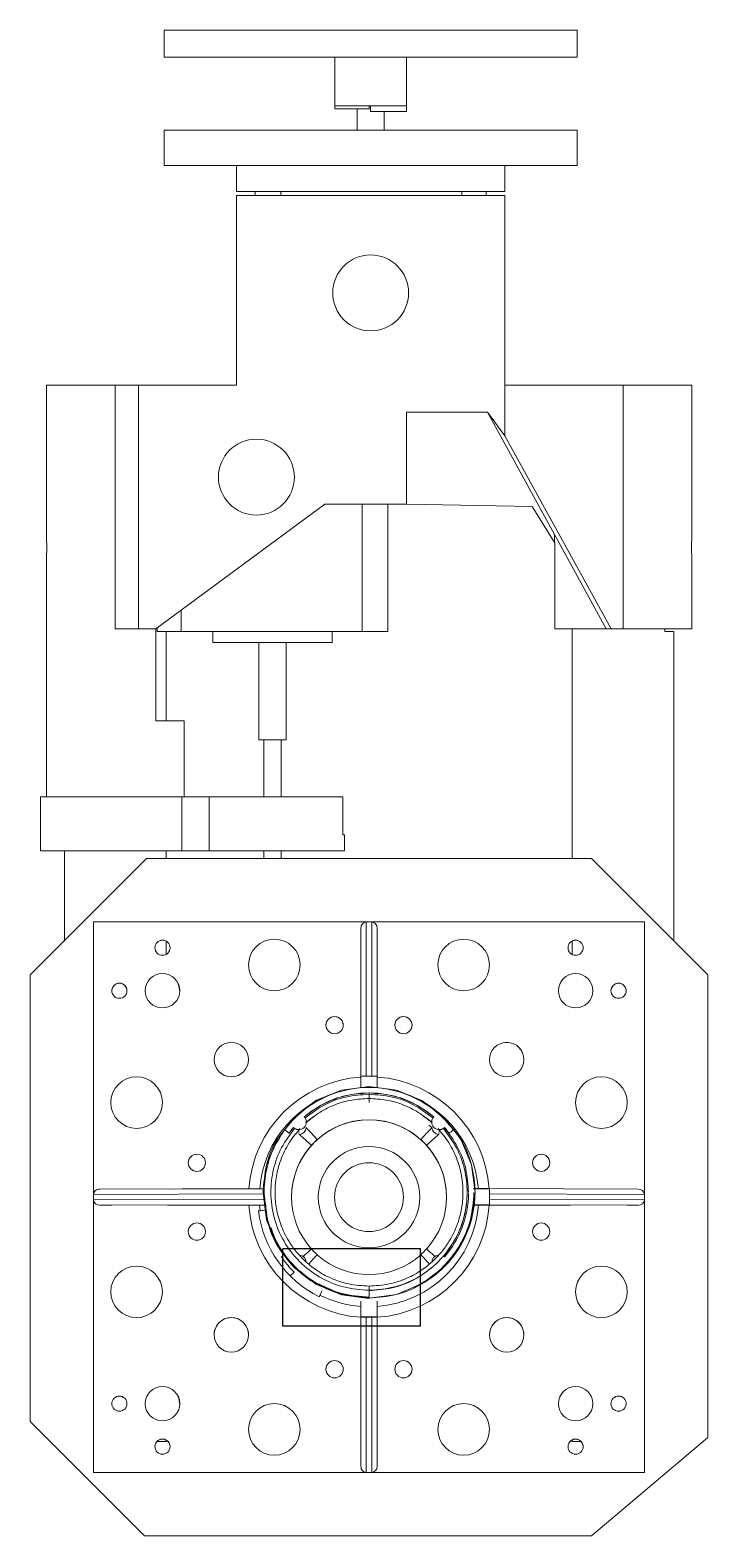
# Model space of a CAD drawing. Header units: millimetres. Extents: x 11 to 421, y 5 to 275.
# Drawn here: x 101.34 to 113.84, y 70.2 to 97.99 of the extents above; entities that cross this region are included whole.
import ezdxf

# ---------------------------------------------------------------- set-up
doc = ezdxf.new("R2010")
doc.units = ezdxf.units.MM

msp = doc.modelspace()

# ---------------------------------------------------------------- linework, layer by layer
at = {"color": 7, "linetype": 'Continuous', "lineweight": 15}
for p, q in [((103.807, 97.99), (103.807, 97.49)), ((103.807, 97.99), (111.427, 97.99)), ((111.427, 97.99), (111.427, 97.49)), ((103.807, 97.49), (111.427, 97.49)), ((106.954, 97.49), (106.954, 96.537)), ((106.954, 97.49), (106.954, 96.59)), ((108.279, 96.59), (108.279, 97.49)), ((108.279, 96.59), (106.954, 96.59)), ((106.954, 96.537), (107.587, 96.537)), ((107.587, 96.537), (107.587, 96.59)), ((107.617, 96.49), (107.617, 96.59)), ((108.279, 96.49), (107.617, 96.49)), ((108.279, 96.49), (108.279, 96.59)), ((103.807, 96.14), (103.807, 95.49)), ((103.807, 96.14), (111.427, 96.14)), ((111.427, 96.14), (111.427, 95.49)), ((103.807, 95.49), (111.427, 95.49)), ((105.144, 95.01), (105.144, 95.49)), ((110.089, 95.01), (110.089, 95.49)), ((110.089, 95.01), (105.144, 95.01)), ((105.144, 94.94), (105.144, 91.44)), ((105.144, 94.94), (110.089, 94.94)), ((105.487, 94.94), (105.487, 95.01)), ((105.963, 94.94), (105.963, 95.01)), ((109.299, 94.94), (109.299, 95.01)), ((109.747, 94.94), (109.747, 95.01)), ((110.089, 94.94), (110.089, 91.44)), ((102.907, 91.44), (101.637, 91.44)), ((102.907, 86.94), (102.907, 91.44)), ((103.334, 91.44), (102.907, 91.44)), ((103.334, 86.94), (103.334, 91.44)), ((105.144, 91.44), (103.334, 91.44)), ((110.089, 90.5), (110.089, 91.44)), ((112.272, 91.44), (110.089, 91.44)), ((112.272, 86.94), (112.272, 91.44)), ((113.542, 91.44), (112.272, 91.44)), ((109.772, 90.94), (108.279, 90.94)), ((108.279, 89.24), (108.279, 90.94)), ((109.772, 90.94), (110.089, 90.5)), ((109.772, 90.94), (111.96, 86.94)), ((112.051, 86.94), (110.089, 90.5)), ((106.773, 89.24), (103.652, 86.94)), ((108.279, 89.24), (106.773, 89.24)), ((107.46, 89.24), (107.46, 86.89)), ((107.937, 89.24), (107.937, 86.89)), ((108.279, 89.24), (110.593, 89.199)), ((110.593, 89.199), (111.011, 88.534)), ((111.011, 88.534), (111.011, 88.674)), ((111.011, 88.534), (111.012, 88.534)), ((111.012, 88.534), (111.012, 86.94)), ((104.124, 87.287), (104.124, 86.89)), ((103.334, 86.94), (102.907, 86.94)), ((103.652, 86.94), (103.334, 86.94)), ((103.652, 85.24), (103.652, 86.94)), ((103.677, 86.958), (103.677, 86.89)), ((103.677, 86.89), (104.124, 86.89)), ((104.124, 86.89), (107.46, 86.89)), ((107.46, 86.89), (107.937, 86.89)), ((111.96, 86.94), (111.012, 86.94)), ((112.051, 86.94), (111.96, 86.94)), ((112.272, 86.94), (112.051, 86.94)), ((113.542, 86.94), (112.272, 86.94)), ((113.042, 86.94), (113.042, 86.89)), ((113.042, 86.89), (113.208, 86.89)), ((106.907, 86.69), (104.707, 86.69)), ((104.177, 85.24), (103.652, 85.24)), ((106.057, 84.89), (105.557, 84.89)), ((104.132, 83.84), (101.527, 83.84)), ((104.132, 82.84), (104.132, 83.84)), ((104.64, 83.84), (104.132, 83.84)), ((104.64, 82.84), (104.64, 83.84)), ((107.107, 83.84), (104.64, 83.84)), ((107.107, 83.84), (107.107, 83.14)), ((107.107, 83.14), (107.135, 83.14)), ((104.132, 82.84), (101.527, 82.84)), ((104.64, 82.84), (104.132, 82.84)), ((107.135, 82.84), (104.64, 82.84)), ((101.337, 80.557), (103.48, 82.701)), ((111.693, 82.701), (103.48, 82.701)), ((111.693, 82.701), (113.837, 80.557)), ((107.537, 81.531), (102.507, 81.531)), ((102.507, 81.531), (102.507, 76.501)), ((107.637, 81.531), (107.537, 81.531)), ((107.537, 81.531), (107.537, 78.682)), ((112.667, 81.531), (107.637, 81.531)), ((107.637, 78.682), (107.637, 81.531)), ((112.667, 76.501), (112.667, 81.531)), ((107.437, 78.682), (107.437, 81.408)), ((107.737, 81.408), (107.737, 78.682)), ((101.337, 80.557), (101.337, 72.312)), ((113.837, 72.017), (113.837, 80.557)), ((107.737, 78.682), (107.437, 78.682)), ((107.437, 78.682), (107.437, 78.47)), ((107.737, 78.682), (107.737, 78.47)), ((106.193, 77.735), (106.193, 77.735)), ((108.692, 77.781), (108.744, 77.736)), ((108.98, 77.735), (108.98, 77.734)), ((108.98, 77.735), (108.98, 77.735)), ((105.632, 76.511), (102.507, 76.501)), ((102.507, 76.401), (102.507, 76.501)), ((102.623, 76.601), (105.657, 76.611)), ((103.906, 76.601), (105.657, 76.605)), ((109.809, 76.611), (109.516, 76.611)), ((109.809, 76.605), (109.516, 76.606)), ((109.809, 76.311), (109.809, 76.611)), ((109.809, 76.61), (112.551, 76.601)), ((112.667, 76.501), (109.809, 76.51)), ((112.667, 76.401), (112.667, 76.501)), ((102.507, 76.401), (105.652, 76.411)), ((102.507, 76.401), (102.507, 71.371)), ((105.657, 76.311), (102.623, 76.301)), ((102.623, 76.301), (102.843, 76.301)), ((102.843, 76.301), (105.657, 76.31)), ((105.657, 76.305), (103.906, 76.301)), ((103.906, 76.301), (104.253, 76.301)), ((104.253, 76.301), (105.657, 76.304)), ((105.667, 76.211), (105.547, 76.196)), ((105.569, 76.304), (105.58, 76.201)), ((105.647, 76.209), (105.58, 76.201)), ((109.809, 76.311), (109.516, 76.311)), ((109.809, 76.305), (109.535, 76.306)), ((109.536, 76.31), (112.349, 76.301)), ((109.536, 76.304), (110.92, 76.301)), ((109.809, 76.41), (112.667, 76.401)), ((109.809, 76.31), (109.809, 76.311)), ((112.551, 76.301), (109.809, 76.31)), ((109.809, 76.305), (109.809, 76.309)), ((109.809, 76.305), (109.809, 76.305)), ((111.268, 76.301), (109.809, 76.305)), ((110.92, 76.301), (111.268, 76.301)), ((112.349, 76.301), (112.551, 76.301)), ((112.667, 71.371), (112.667, 76.401)), ((106.204, 75.069), (106.134, 74.998)), ((106.204, 75.068), (106.134, 74.998)), ((107.587, 74.733), (107.587, 74.81)), ((106.682, 74.643), (106.721, 74.721)), ((107.437, 74.534), (107.437, 74.24)), ((107.587, 74.733), (107.587, 74.608)), ((107.587, 74.608), (107.587, 74.588)), ((107.587, 74.588), (107.587, 74.588)), ((107.587, 74.588), (107.587, 74.588)), ((107.737, 74.534), (107.737, 74.24)), ((107.737, 74.24), (107.437, 74.24)), ((107.437, 74.24), (107.437, 74.238)), ((107.437, 71.484), (107.437, 74.238)), ((107.637, 74.239), (107.537, 74.239)), ((107.537, 74.239), (107.537, 71.371)), ((107.637, 71.371), (107.637, 74.239)), ((107.737, 74.24), (107.737, 74.238)), ((107.737, 74.238), (107.737, 71.484)), ((102.844, 72.656), (102.843, 72.64)), ((101.337, 72.312), (101.337, 72.312)), ((103.448, 70.201), (101.337, 72.312)), ((101.337, 72.312), (103.448, 70.2)), ((113.837, 72.017), (111.693, 70.201)), ((111.693, 70.2), (113.837, 72.016)), ((113.837, 72.017), (113.837, 72.016)), ((103.843, 71.94), (103.672, 71.94)), ((111.258, 71.863), (111.257, 71.847)), ((111.502, 71.94), (111.336, 71.94)), ((102.507, 71.371), (107.537, 71.371)), ((102.507, 71.371), (112.667, 71.371)), ((102.507, 71.371), (102.507, 71.371)), ((107.637, 71.371), (107.537, 71.371)), ((107.637, 71.371), (112.667, 71.371)), ((112.667, 71.371), (112.667, 71.371)), ((103.448, 70.2), (103.448, 70.201)), ((103.448, 70.201), (111.693, 70.201)), ((103.448, 70.2), (111.693, 70.2)), ((111.693, 70.2), (111.693, 70.201))]:
    msp.add_line(p, q, dxfattribs=at)
at = {"color": 7, "linetype": 'Continuous'}
for p, q in [((108.539, 75.498), (105.999, 75.498)), ((105.999, 74.069), (105.999, 75.498)), ((108.539, 74.069), (108.539, 75.498)), ((108.539, 74.069), (105.999, 74.069))]:
    msp.add_line(p, q, dxfattribs=at)
at = {"color": 7, "linetype": 'Continuous', "lineweight": 15, "flags": 128}
for points in [[(107.587, 74.583), (107.08, 74.649), (106.609, 74.845), (106.204, 75.156), (105.893, 75.561), (105.698, 76.033), (105.632, 76.539), (105.698, 77.045), (105.893, 77.517), (106.204, 77.922), (106.609, 78.233), (107.08, 78.429), (107.587, 78.495), (108.093, 78.429), (108.564, 78.234), (108.969, 77.923), (109.28, 77.519), (109.475, 77.048), (109.542, 76.542), (109.475, 76.036), (109.28, 75.565), (108.969, 75.16), (108.564, 74.85), (108.093, 74.655), (107.587, 74.588), (107.587, 74.588)], [(105.58, 76.201), (105.576, 76.2), (105.572, 76.2), (105.568, 76.199), (105.564, 76.199), (105.56, 76.198), (105.555, 76.198), (105.551, 76.197), (105.547, 76.197)], [(109.536, 76.311), (109.56, 76.311), (109.581, 76.311), (109.595, 76.311), (109.6, 76.311), (109.595, 76.311), (109.581, 76.311), (109.56, 76.311), (109.536, 76.311)], [(109.536, 76.305), (109.56, 76.305), (109.582, 76.305), (109.596, 76.305), (109.602, 76.305), (109.596, 76.305), (109.582, 76.305), (109.56, 76.305), (109.536, 76.305)], [(106.668, 74.614), (106.669, 74.617), (106.671, 74.621), (106.673, 74.625), (106.675, 74.628), (106.677, 74.632), (106.678, 74.636), (106.68, 74.639), (106.682, 74.643)], [(107.393, 74.616), (107.456, 74.611), (107.587, 74.606)]]:
    msp.add_lwpolyline(points, dxfattribs=at)
at = {"color": 7, "linetype": 'Continuous', "lineweight": 15}
for centre, radius in [((107.617, 93.14), 0.7), ((105.51, 89.74), 0.7), ((103.777, 81.055), 0.14), ((105.84, 80.737), 0.476), ((109.333, 80.737), 0.476), ((111.397, 81.055), 0.14), ((102.983, 80.261), 0.14), ((103.777, 80.261), 0.318), ((111.397, 80.261), 0.318), ((112.19, 80.261), 0.14), ((106.952, 79.626), 0.159), ((108.222, 79.626), 0.159), ((105.047, 78.991), 0.318), ((110.127, 78.991), 0.318), ((103.3, 78.197), 0.476), ((111.873, 78.197), 0.476), ((107.587, 76.451), 0.935), ((104.412, 77.086), 0.159), ((107.587, 76.451), 0.635), ((110.762, 77.086), 0.159), ((104.412, 75.816), 0.159), ((110.762, 75.816), 0.159), ((103.3, 74.705), 0.476), ((111.873, 74.705), 0.476), ((105.047, 73.911), 0.318), ((110.127, 73.911), 0.318), ((106.952, 73.276), 0.159), ((108.222, 73.276), 0.159), ((103.777, 72.641), 0.318), ((111.397, 72.641), 0.318), ((102.983, 72.641), 0.14), ((105.84, 72.165), 0.476), ((109.333, 72.165), 0.476), ((112.19, 72.641), 0.14), ((103.777, 71.847), 0.14), ((111.397, 71.847), 0.14)]:
    msp.add_circle(centre, radius, dxfattribs=at)
for centre, radius, start, end in [((103.777, 81.054), 0.14, 0.0001, 179.9999), ((103.777, 81.054), 0.14, 0.0001, 179.9999), ((103.777, 81.054), 0.14, 0.0001, 179.9999), ((103.777, 81.054), 0.14, 0.0001, 179.9999), ((103.777, 81.054), 0.14, 0.0001, 179.9999), ((105.84, 80.737), 0.476, 0.0001, 179.9999), ((109.333, 80.737), 0.476, 0.0001, 179.9999), ((111.397, 81.054), 0.14, 0.0001, 179.9999), ((111.397, 81.054), 0.14, 0.0001, 179.9999), ((111.397, 81.054), 0.14, 0.0001, 179.9999), ((111.397, 81.054), 0.14, 0.0001, 179.9999), ((102.983, 80.261), 0.14, 0.0002, 179.9998), ((102.983, 80.261), 0.14, 0.0002, 179.9998), ((102.983, 80.26), 0.14, 359.9999, 180.0001), ((102.983, 80.26), 0.14, 359.9999, 180.0001), ((102.983, 80.26), 0.14, 0.0002, 179.9998), ((103.777, 80.261), 0.317, 360, 180), ((111.397, 80.261), 0.317, 360, 180), ((112.19, 80.261), 0.14, 0.0002, 179.9998), ((112.19, 80.261), 0.14, 0.0002, 179.9998), ((112.19, 80.26), 0.14, 359.9999, 180.0001), ((112.19, 80.26), 0.14, 0.0002, 179.9998), ((106.952, 79.626), 0.159, 359.9999, 180.0001), ((108.222, 79.626), 0.159, 359.9999, 180.0001), ((105.047, 78.991), 0.318, 360, 180), ((110.127, 78.991), 0.317, 360, 180), ((103.3, 78.197), 0.476, 0.0001, 179.9999), ((107.587, 76.451), 2.222, 93.8699, 176.0498), ((107.587, 76.451), 2.222, 3.9725, 86.1301), ((111.873, 78.197), 0.476, 0.0001, 179.9999), ((107.587, 76.452), 2.022, 101.7118, 175.6562), ((107.587, 76.541), 1.935, 36.4883, 143.5117), ((107.587, 76.541), 1.835, 49.3987, 130.6013), ((107.587, 76.452), 2.022, 4.3626, 78.2882), ((107.587, 76.451), 1.429, 0.0001, 179.9999), ((106.289, 77.839), 0.141, 227.1993, 42.8006), ((107.587, 76.451), 1.429, 47.9746, 132.0254), ((108.884, 77.839), 0.141, 137.1994, 312.8008), ((107.586, 76.542), 1.834, 139.398, 143.5123), ((106.289, 77.749), 0.141, 275.4373, 354.5628), ((70.263, 37.507), 53.917, 47.7349, 48.0541), ((61.946, 37.546), 59.95, 41.81004, 42.09716), ((153.228, 37.546), 59.95, 137.90286, 138.18998), ((144.919, 37.497), 53.93, 131.9459, 132.265), ((108.884, 77.749), 0.141, 185.4373, 264.5626), ((107.587, 76.542), 1.834, 36.4876, 40.6019), ((107.587, 76.451), 1.429, 137.9744, 222.0256), ((107.587, 76.451), 1.429, 317.9744, 42.0256), ((104.412, 77.086), 0.159, 360, 180), ((107.587, 76.451), 0.635, 0.0001, 179.9999), ((110.762, 77.086), 0.159, 0, 180), ((107.587, 76.541), 1.835, 319.3986, 359.2696), ((107.587, 76.451), 2.222, 183.8097, 266.1301), ((107.587, 76.451), 2.222, 183.804, 266.1301), ((107.587, 76.452), 2.055, 187.1251, 243.435), ((107.587, 76.451), 2.222, 273.8699, 356.1912), ((107.587, 76.451), 2.222, 273.8699, 356.1969), ((107.587, 76.452), 2.022, 274.2532, 355.8165), ((104.412, 75.816), 0.159, 0.0002, 179.9998), ((110.762, 75.816), 0.159, 0.0002, 179.9998), ((106.289, 75.244), 0.141, 360, 83.4403), ((133.959, 44.781), 41.181, 131.7715, 132.0576), ((133.245, 51.173), 35.984, 137.7001, 138.0649), ((107.587, 76.451), 1.429, 227.9745, 312.0255), ((81.489, 50.773), 36.578, 41.9325, 42.2992), ((88.706, 53.127), 29.967, 47.8888, 48.282), ((108.884, 75.244), 0.141, 97.1624, 180.0005), ((103.3, 74.705), 0.476, 0.0001, 179.9999), ((111.873, 74.705), 0.476, 0.0001, 179.9999), ((107.587, 76.452), 2.023, 243.4353, 265.7465), ((105.047, 73.911), 0.318, 359.9999, 180.0001), ((110.127, 73.911), 0.317, 359.9998, 180.0002), ((106.952, 73.276), 0.159, 0, 180), ((108.222, 73.276), 0.159, 360, 180), ((103.777, 72.641), 0.317, 0, 180), ((111.397, 72.641), 0.317, 0, 180), ((102.983, 72.641), 0.14, 0.0002, 179.9998), ((102.983, 72.641), 0.14, 0.0002, 179.9998), ((102.983, 72.64), 0.14, 0.0002, 179.9998), ((102.983, 72.64), 0.14, 0.0002, 179.9998), ((105.84, 72.165), 0.476, 0.0001, 179.9999), ((109.333, 72.165), 0.476, 0.0001, 179.9999), ((112.19, 72.641), 0.14, 0.0002, 179.9998), ((112.19, 72.641), 0.14, 0.0002, 179.9998), ((112.19, 72.64), 0.14, 0.0002, 179.9998), ((112.19, 72.64), 0.14, 0.0002, 179.9998), ((103.777, 71.847), 0.14, 359.9997, 180.0003), ((103.777, 71.847), 0.14, 0.0003, 179.9997), ((103.777, 71.847), 0.14, 359.9997, 180.0003), ((103.777, 71.847), 0.14, 0.0003, 179.9997), ((103.777, 71.846), 0.14, 359.9997, 180.0003), ((111.397, 71.847), 0.14, 359.9996, 180.0004), ((111.397, 71.847), 0.14, 359.9996, 180.0004), ((111.397, 71.846), 0.14, 359.9996, 180.0004)]:
    msp.add_arc(centre, radius, start, end, dxfattribs=at)
for centre, major_axis, ratio, start_param, end_param in [((107.537, 81.408), (0, 0.123), 0.811536, 0, 1.570796), ((107.637, 81.408), (0, 0.123), 0.811536, 4.712389, 6.283185), ((102.623, 76.501), (0.116, 0), 0.859319, 1.570796, 3.141593), ((112.551, 76.501), (0.116, 0), 0.864787, 0, 1.570796), ((102.623, 76.401), (0.116, 0), 0.859319, 3.141593, 4.712389), ((103.906, 76.401), (0.13, 0), 0.770561, 4.455456, 4.712389), ((111.268, 76.401), (0.129, 0), 0.776788, 4.712389, 4.971054), ((112.551, 76.401), (0.116, 0), 0.864787, 4.712389, 6.283185), ((107.537, 74.238), (0.1, 0), 0.004019, 1.570796, 3.141593), ((107.637, 74.238), (0.1, 0), 0.004019, 0, 1.570796), ((107.537, 71.484), (0, 0.113), 0.883789, 1.570796, 3.141593), ((107.637, 71.484), (0, 0.113), 0.883789, 3.141593, 4.712389)]:
    msp.add_ellipse(centre, major_axis=major_axis, ratio=ratio, start_param=start_param, end_param=end_param, dxfattribs=at)
for points, degree in [([(107.367, 96.537), (107.367, 96.14)], 1), ([(107.867, 96.14), (107.867, 96.49)], 1), ([(101.637, 91.44), (101.637, 88.59)], 1), ([(113.542, 88.588), (113.542, 91.44)], 1), ([(101.645, 88.431), (101.645, 88.472)], 1), ([(101.637, 88.291), (101.637, 83.84)], 1), ([(113.542, 86.94), (113.542, 88.29)], 1), ([(103.843, 85.24), (103.843, 86.89)], 1), ([(104.707, 86.89), (104.707, 86.69)], 1), ([(106.907, 86.69), (106.907, 86.89)], 1), ([(111.336, 86.94), (111.336, 82.701)], 1), ([(113.208, 81.186), (113.208, 86.89)], 1), ([(105.557, 86.69), (105.557, 84.89)], 1), ([(106.057, 84.89), (106.057, 86.69)], 1), ([(104.177, 83.84), (104.177, 85.24)], 1), ([(105.647, 84.89), (105.647, 83.84)], 1), ([(105.967, 83.84), (105.967, 84.89)], 1), ([(101.527, 83.84), (101.527, 82.84)], 1), ([(107.135, 82.84), (107.135, 83.14)], 1), ([(101.971, 82.84), (101.971, 81.191)], 1), ([(103.843, 82.701), (103.843, 82.84)], 1), ([(105.647, 82.84), (105.647, 82.701)], 1), ([(105.967, 82.701), (105.967, 82.84)], 1), ([(103.843, 80.931), (103.843, 81.177)], 1), ([(111.336, 81.18), (111.336, 80.929)], 1), ([(107.587, 78.375), (107.587, 78.35)], 1), ([(106.43, 77.838), (106.43, 77.839)], 1), ([(108.743, 77.839), (108.743, 77.838)], 1), ([(106.193, 77.735), (106.111, 77.632)], 1), ([(106.193, 77.735), (106.213, 77.72)], 1), ([(106.294, 77.686), (106.296, 77.686)], 1), ([(106.294, 77.68), (106.296, 77.68)], 1), ([(106.294, 77.675), (106.296, 77.675)], 1), ([(106.294, 77.669), (106.296, 77.669)], 1), ([(106.294, 77.663), (106.296, 77.663)], 1), ([(106.294, 77.657), (106.296, 77.657)], 1), ([(106.294, 77.652), (106.296, 77.652)], 1), ([(106.294, 77.646), (106.296, 77.646)], 1), ([(106.294, 77.64), (106.296, 77.64)], 1), ([(106.294, 77.634), (106.296, 77.634)], 1), ([(106.294, 77.628), (106.296, 77.628)], 1), ([(106.294, 77.623), (106.296, 77.623)], 1), ([(106.294, 77.617), (106.296, 77.617)], 1), ([(106.294, 77.611), (106.296, 77.611)], 1), ([(108.88, 77.686), (108.877, 77.686)], 1), ([(108.88, 77.68), (108.877, 77.68)], 1), ([(108.88, 77.675), (108.877, 77.675)], 1), ([(108.88, 77.669), (108.877, 77.669)], 1), ([(108.88, 77.663), (108.877, 77.663)], 1), ([(108.88, 77.657), (108.877, 77.657)], 1), ([(108.88, 77.652), (108.877, 77.652)], 1), ([(108.88, 77.646), (108.877, 77.646)], 1), ([(108.88, 77.64), (108.877, 77.64)], 1), ([(108.88, 77.634), (108.877, 77.634)], 1), ([(108.88, 77.628), (108.877, 77.628)], 1), ([(108.88, 77.623), (108.877, 77.623)], 1), ([(108.88, 77.617), (108.877, 77.617)], 1), ([(108.88, 77.611), (108.877, 77.611)], 1), ([(108.98, 77.735), (108.96, 77.72)], 1), ([(108.98, 77.735), (109.062, 77.632)], 1), ([(105.632, 76.539), (105.632, 76.539), (105.632, 76.539), (105.632, 76.539), (105.632, 76.539)], 3), ([(105.632, 76.538), (105.632, 76.538), (105.632, 76.538), (105.632, 76.538), (105.632, 76.538)], 3), ([(105.632, 76.527), (105.632, 76.527)], 1), ([(105.632, 76.522), (105.632, 76.522), (105.632, 76.522), (105.632, 76.521), (105.632, 76.521)], 3), ([(105.632, 76.504), (105.632, 76.504), (105.632, 76.504), (105.632, 76.504), (105.632, 76.504)], 3), ([(105.632, 76.475), (105.632, 76.475), (105.632, 76.475), (105.632, 76.475), (105.632, 76.475)], 3), ([(105.632, 76.464), (105.632, 76.464), (105.632, 76.464), (105.632, 76.464), (105.632, 76.464)], 3), ([(105.632, 76.463), (105.632, 76.463), (105.632, 76.463), (105.632, 76.463), (105.632, 76.463)], 3), ([(105.652, 76.541), (105.652, 76.539)], 1), ([(105.652, 76.541), (105.652, 76.517)], 1), ([(105.652, 76.516), (105.654, 76.499)], 1), ([(106.158, 76.451), (106.158, 76.451)], 1), ([(106.952, 76.451), (106.952, 76.451)], 1), ([(108.222, 76.451), (108.222, 76.451)], 1), ([(109.015, 76.451), (109.015, 76.451)], 1), ([(109.542, 76.536), (109.542, 76.536), (109.542, 76.536), (109.542, 76.536), (109.542, 76.536)], 3), ([(109.542, 76.53), (109.542, 76.53), (109.542, 76.53), (109.542, 76.53), (109.542, 76.53)], 3), ([(109.542, 76.513), (109.542, 76.513), (109.542, 76.513), (109.542, 76.513), (109.542, 76.513)], 3), ([(109.542, 76.489), (109.542, 76.489), (109.542, 76.489), (109.542, 76.489), (109.542, 76.49)], 3), ([(109.542, 76.484), (109.542, 76.484), (109.542, 76.484), (109.542, 76.484), (109.542, 76.484)], 3), ([(109.542, 76.472), (109.542, 76.472), (109.542, 76.472), (109.542, 76.472), (109.542, 76.472)], 3), ([(106.646, 74.855), (106.969, 74.704)], 1), ([(103.843, 71.94), (103.843, 71.969)], 1), ([(111.336, 71.972), (111.336, 71.94)], 1)]:
    msp.add_open_spline(points, degree=degree, dxfattribs=at)
for points, knots in [([(101.638, 88.581), (101.637, 88.585), (101.636, 88.593), (101.637, 88.584), (101.64, 88.559), (101.643, 88.521), (101.645, 88.479), (101.645, 88.451), (101.645, 88.44)], [0, 0, 0, 0, 0.175126, 0.351084, 0.527, 0.703963, 0.881452, 1, 1, 1, 1]), ([(101.645, 88.44), (101.645, 88.423), (101.645, 88.389), (101.642, 88.344), (101.639, 88.311), (101.637, 88.291), (101.637, 88.291), (101.637, 88.291)], [0, 0, 0, 0, 0.213817, 0.427598, 0.64232, 0.857662, 1, 1, 1, 1]), ([(113.541, 88.588), (113.541, 88.588), (113.542, 88.59), (113.54, 88.577), (113.537, 88.548), (113.534, 88.506), (113.532, 88.457), (113.533, 88.406), (113.535, 88.358), (113.538, 88.32), (113.541, 88.297), (113.542, 88.287), (113.542, 88.29), (113.542, 88.29)], [0, 0, 0, 0, 0.035978, 0.142565, 0.249414, 0.356914, 0.464444, 0.571326, 0.677895, 0.784972, 0.892586, 0.999933, 1, 1, 1, 1]), ([(107.587, 78.375), (107.442, 78.365), (107.154, 78.345), (106.741, 78.192), (106.508, 78.02), (106.392, 77.934)], [0, 0, 0, 0, 0.333483, 0.666785, 1, 1, 1, 1]), ([(107.587, 78.375), (107.731, 78.365), (108.019, 78.345), (108.432, 78.192), (108.665, 78.02), (108.781, 77.934)], [0, 0, 0, 0, 0.3334832, 0.6667848, 1, 1, 1, 1]), ([(106.392, 77.933), (106.485, 78.005), (106.671, 78.15), (106.891, 78.236), (107.001, 78.279)], [0, 0, 0, 0, 0.499591, 1, 1, 1, 1]), ([(107.587, 78.35), (107.444, 78.34), (107.159, 78.32), (106.751, 78.17), (106.522, 77.999), (106.408, 77.914)], [0, 0, 0, 0, 0.333482, 0.666784, 1, 1, 1, 1]), ([(106.424, 77.826), (106.506, 77.893), (106.671, 78.027), (106.96, 78.165), (107.268, 78.256), (107.48, 78.267), (107.587, 78.273)], [0, 0, 0, 0, 0.2499592, 0.5001591, 0.749914, 1, 1, 1, 1]), ([(106.424, 77.824), (106.506, 77.891), (106.671, 78.026), (106.96, 78.165), (107.268, 78.256), (107.48, 78.267), (107.587, 78.273)], [0, 0, 0, 0, 0.24996, 0.50016, 0.749915, 1, 1, 1, 1]), ([(107.587, 78.35), (107.587, 78.334), (107.587, 78.301), (107.587, 78.278), (107.587, 78.273), (107.587, 78.273), (107.587, 78.273)], [0, 0, 0, 0, 0.3730278, 0.7460298, 0.9933801, 1, 1, 1, 1]), ([(107.587, 78.35), (107.729, 78.34), (108.014, 78.32), (108.422, 78.17), (108.651, 77.999), (108.765, 77.914)], [0, 0, 0, 0, 0.3334816, 0.6667839, 1, 1, 1, 1]), ([(107.587, 78.273), (107.693, 78.267), (107.905, 78.256), (108.213, 78.165), (108.502, 78.027), (108.667, 77.893), (108.75, 77.826)], [0, 0, 0, 0, 0.250086, 0.499841, 0.750041, 1, 1, 1, 1]), ([(107.587, 78.273), (107.693, 78.267), (107.905, 78.256), (108.213, 78.165), (108.502, 78.026), (108.667, 77.891), (108.75, 77.824)], [0, 0, 0, 0, 0.250085, 0.4998403, 0.7500402, 1, 1, 1, 1]), ([(107.587, 78.273), (107.587, 78.272), (107.587, 78.256), (107.587, 78.244), (107.587, 78.238), (107.587, 78.238), (107.587, 78.238)], [0, 0, 0, 0, 0.036221, 0.609622, 0.989849, 1, 1, 1, 1]), ([(107.587, 78.267), (107.587, 78.266), (107.587, 78.25), (107.587, 78.238), (107.587, 78.233), (107.587, 78.233), (107.587, 78.233)], [0, 0, 0, 0, 0.036207, 0.60964, 0.989849, 1, 1, 1, 1]), ([(107.587, 78.261), (107.587, 78.261), (107.587, 78.244), (107.587, 78.232), (107.587, 78.227), (107.587, 78.227), (107.587, 78.227)], [0, 0, 0, 0, 0.036222, 0.609637, 0.989849, 1, 1, 1, 1]), ([(107.587, 78.256), (107.587, 78.255), (107.587, 78.238), (107.587, 78.227), (107.587, 78.221), (107.587, 78.221), (107.587, 78.221)], [0, 0, 0, 0, 0.036222, 0.609638, 0.989849, 1, 1, 1, 1]), ([(107.587, 78.25), (107.587, 78.249), (107.587, 78.233), (107.587, 78.221), (107.587, 78.215), (107.587, 78.215), (107.587, 78.215)], [0, 0, 0, 0, 0.036225, 0.609623, 0.989849, 1, 1, 1, 1]), ([(107.587, 78.244), (107.587, 78.243), (107.587, 78.227), (107.587, 78.215), (107.587, 78.21), (107.587, 78.21), (107.587, 78.21)], [0, 0, 0, 0, 0.036221, 0.60963, 0.989849, 1, 1, 1, 1]), ([(107.587, 78.238), (107.587, 78.237), (107.587, 78.221), (107.587, 78.209), (107.587, 78.204), (107.587, 78.204), (107.587, 78.204)], [0, 0, 0, 0, 0.036212, 0.609639, 0.989849, 1, 1, 1, 1]), ([(107.587, 78.233), (107.587, 78.232), (107.587, 78.215), (107.587, 78.203), (107.587, 78.198), (107.587, 78.198), (107.587, 78.198)], [0, 0, 0, 0, 0.036225, 0.60963, 0.989849, 1, 1, 1, 1]), ([(108.781, 77.933), (108.688, 78.005), (108.502, 78.15), (108.282, 78.236), (108.173, 78.279)], [0, 0, 0, 0, 0.499591, 1, 1, 1, 1]), ([(105.632, 76.539), (105.646, 76.708), (105.676, 77.047), (105.809, 77.414), (105.938, 77.576), (105.961, 77.605)], [0, 0, 0, 0, 0.4508325, 0.9016782, 1, 1, 1, 1]), ([(106.031, 77.692), (105.956, 77.577), (105.807, 77.347), (105.682, 76.952), (105.633, 76.51), (105.696, 76.035), (105.892, 75.564), (106.203, 75.158), (106.608, 74.849), (107.08, 74.647), (107.418, 74.621), (107.587, 74.608)], [0, 0, 0, 0, 0.096245, 0.192504, 0.288664, 0.4072, 0.52574, 0.644286, 0.762843, 0.881413, 1, 1, 1, 1]), ([(106.213, 77.72), (106.128, 77.605), (105.957, 77.376), (105.811, 76.969), (105.758, 76.527), (105.818, 76.068), (106.001, 75.627), (106.292, 75.248), (106.671, 74.959), (107.113, 74.769), (107.429, 74.745), (107.587, 74.733)], [0, 0, 0, 0, 0.103781, 0.207504, 0.311197, 0.425978, 0.540762, 0.655553, 0.770354, 0.885169, 1, 1, 1, 1]), ([(107.587, 74.81), (107.461, 74.818), (107.22, 74.833), (106.892, 74.944), (106.619, 75.094), (106.402, 75.269), (106.236, 75.449), (106.113, 75.623), (106.023, 75.788), (105.957, 75.945), (105.91, 76.096), (105.878, 76.24), (105.858, 76.387), (105.85, 76.562), (105.865, 76.789), (105.927, 77.073), (106.063, 77.405), (106.225, 77.607), (106.313, 77.716)], [0, 0, 0, 0, 0.093941, 0.179551, 0.25696, 0.32621, 0.387074, 0.439815, 0.485326, 0.527576, 0.567151, 0.603865, 0.637678, 0.678209, 0.734723, 0.807201, 0.8956, 1, 1, 1, 1]), ([(106.031, 77.692), (106.039, 77.686), (106.056, 77.673), (106.083, 77.653), (106.101, 77.64), (106.111, 77.632)], [0, 0, 0, 0, 0.315712, 0.631428, 1, 1, 1, 1]), ([(106.213, 77.72), (106.228, 77.713), (106.261, 77.697), (106.293, 77.698), (106.295, 77.698), (106.296, 77.698)], [0, 0, 0, 0, 0.350423, 0.753389, 1, 1, 1, 1]), ([(109.062, 77.802), (109.139, 77.71), (109.327, 77.488), (109.494, 77.051), (109.565, 76.542), (109.497, 76.03), (109.299, 75.554), (108.985, 75.144), (108.575, 74.832), (108.098, 74.627), (107.757, 74.601), (107.587, 74.588)], [0, 0, 0, 0, 0.080451, 0.195383, 0.310312, 0.425241, 0.540173, 0.655112, 0.77006, 0.885022, 1, 1, 1, 1]), ([(108.96, 77.72), (109.046, 77.605), (109.217, 77.376), (109.362, 76.969), (109.416, 76.527), (109.355, 76.068), (109.172, 75.627), (108.881, 75.248), (108.502, 74.959), (108.061, 74.769), (107.745, 74.745), (107.587, 74.733)], [0, 0, 0, 0, 0.103781, 0.207504, 0.311197, 0.425978, 0.540762, 0.655553, 0.770354, 0.885169, 1, 1, 1, 1]), ([(108.86, 77.716), (108.948, 77.607), (109.11, 77.405), (109.246, 77.073), (109.308, 76.789), (109.323, 76.562), (109.315, 76.387), (109.295, 76.24), (109.264, 76.096), (109.216, 75.945), (109.15, 75.788), (109.06, 75.623), (108.938, 75.449), (108.771, 75.269), (108.554, 75.094), (108.281, 74.944), (107.953, 74.833), (107.712, 74.818), (107.587, 74.81)], [0, 0, 0, 0, 0.1044, 0.192799, 0.265277, 0.321791, 0.362322, 0.396135, 0.432849, 0.472424, 0.514674, 0.560185, 0.612926, 0.67379, 0.74304, 0.820449, 0.906059, 1, 1, 1, 1]), ([(108.96, 77.72), (108.945, 77.713), (108.912, 77.697), (108.88, 77.698), (108.878, 77.698), (108.877, 77.698)], [0, 0, 0, 0, 0.350423, 0.753389, 1, 1, 1, 1]), ([(108.96, 75.359), (109.046, 75.474), (109.217, 75.704), (109.362, 76.112), (109.414, 76.539), (109.362, 76.966), (109.217, 77.374), (109.046, 77.604), (108.96, 77.718)], [0, 0, 0, 0, 0.166745, 0.333396, 0.5, 0.666604, 0.833255, 1, 1, 1, 1]), ([(109.422, 76.539), (109.411, 76.683), (109.391, 76.972), (109.238, 77.385), (109.066, 77.618), (108.98, 77.734)], [0, 0, 0, 0, 0.333207, 0.666509, 1, 1, 1, 1]), ([(109.142, 77.692), (109.138, 77.689), (109.124, 77.678), (109.097, 77.658), (109.074, 77.642), (109.062, 77.632)], [0, 0, 0, 0, 0.1662271, 0.5324539, 1, 1, 1, 1]), ([(106.63, 77.513), (106.602, 77.486), (106.566, 77.452), (106.533, 77.416), (106.525, 77.408)], [0, 0, 0, 0, 0.7763445, 1, 1, 1, 1]), ([(108.648, 77.408), (108.622, 77.436), (108.588, 77.472), (108.551, 77.505), (108.543, 77.513)], [0, 0, 0, 0, 0.776342, 1, 1, 1, 1]), ([(105.632, 76.533), (105.632, 76.533), (105.632, 76.533), (105.632, 76.533), (105.632, 76.533)], [0, 0, 0, 0, 0.5, 1, 1, 1, 1]), ([(105.632, 76.533), (105.632, 76.533), (105.632, 76.533), (105.632, 76.533), (105.632, 76.533)], [0, 0, 0, 0, 0.4999785, 1, 1, 1, 1]), ([(105.632, 76.527), (105.632, 76.527), (105.632, 76.527), (105.632, 76.527), (105.632, 76.527)], [0, 0, 0, 0, 0.500011, 1, 1, 1, 1]), ([(105.632, 76.527), (105.632, 76.527), (105.632, 76.527), (105.632, 76.527), (105.632, 76.527)], [0, 0, 0, 0, 0.061674, 1, 1, 1, 1]), ([(105.632, 76.521), (105.632, 76.521), (105.632, 76.521), (105.632, 76.521), (105.632, 76.521)], [0, 0, 0, 0, 0.500011, 1, 1, 1, 1]), ([(105.632, 76.516), (105.632, 76.516), (105.632, 76.516), (105.632, 76.516), (105.632, 76.516)], [0, 0, 0, 0, 0.499989, 1, 1, 1, 1]), ([(105.632, 76.516), (105.632, 76.516), (105.632, 76.515), (105.632, 76.515), (105.632, 76.515)], [0, 0, 0, 0, 0.499989, 1, 1, 1, 1]), ([(105.632, 76.51), (105.632, 76.51), (105.632, 76.51), (105.632, 76.51), (105.632, 76.51)], [0, 0, 0, 0, 0.500011, 1, 1, 1, 1]), ([(105.632, 76.504), (105.632, 76.504), (105.632, 76.504), (105.632, 76.504), (105.632, 76.504)], [0, 0, 0, 0, 0.500011, 1, 1, 1, 1]), ([(105.632, 76.499), (105.632, 76.498), (105.632, 76.498), (105.632, 76.498), (105.632, 76.498)], [0, 0, 0, 0, 0.5, 1, 1, 1, 1]), ([(105.632, 76.498), (105.632, 76.498), (105.632, 76.498), (105.632, 76.498), (105.632, 76.498)], [0, 0, 0, 0, 0.499989, 1, 1, 1, 1]), ([(105.632, 76.493), (105.632, 76.493), (105.632, 76.493), (105.632, 76.493), (105.632, 76.493)], [0, 0, 0, 0, 0.499989, 1, 1, 1, 1]), ([(105.632, 76.487), (105.632, 76.487), (105.632, 76.487), (105.632, 76.487), (105.632, 76.487)], [0, 0, 0, 0, 0.500011, 1, 1, 1, 1]), ([(105.632, 76.487), (105.632, 76.486), (105.632, 76.486), (105.632, 76.486), (105.632, 76.486)], [0, 0, 0, 0, 0.500011, 1, 1, 1, 1]), ([(105.632, 76.481), (105.632, 76.481), (105.632, 76.481), (105.632, 76.481), (105.632, 76.481)], [0, 0, 0, 0, 0.500011, 1, 1, 1, 1]), ([(105.632, 76.481), (105.632, 76.481), (105.632, 76.481), (105.632, 76.481), (105.632, 76.481)], [0, 0, 0, 0, 0.499995, 1, 1, 1, 1]), ([(105.632, 76.47), (105.632, 76.47), (105.632, 76.47), (105.632, 76.469), (105.632, 76.469)], [0, 0, 0, 0, 0.499995, 1, 1, 1, 1]), ([(105.632, 76.469), (105.632, 76.469), (105.632, 76.469), (105.632, 76.469), (105.632, 76.469)], [0, 0, 0, 0, 0.500005, 1, 1, 1, 1]), ([(105.652, 76.542), (105.652, 76.542), (105.652, 76.541), (105.652, 76.541), (105.652, 76.541)], [0, 0, 0, 0, 0.5, 1, 1, 1, 1]), ([(105.652, 76.519), (105.664, 76.35), (105.69, 76.012), (105.895, 75.543), (106.164, 75.173), (106.394, 75.006), (106.486, 74.939)], [0, 0, 0, 0, 0.271904, 0.543815, 0.815742, 1, 1, 1, 1]), ([(105.652, 76.513), (105.666, 76.345), (105.694, 76.009), (105.843, 75.617), (105.996, 75.432), (106.041, 75.377)], [0, 0, 0, 0, 0.412702, 0.825416, 1, 1, 1, 1]), ([(105.652, 76.512), (105.665, 76.344), (105.691, 76.007), (105.889, 75.53), (106.108, 75.273), (106.218, 75.145)], [0, 0, 0, 0, 0.33332, 0.66665, 1, 1, 1, 1]), ([(105.652, 76.507), (105.665, 76.338), (105.691, 76.001), (105.886, 75.53), (106.102, 75.277), (106.208, 75.153)], [0, 0, 0, 0, 0.337178, 0.674367, 1, 1, 1, 1]), ([(105.663, 76.435), (105.675, 76.296), (105.7, 75.99), (105.894, 75.546), (106.19, 75.159), (106.537, 74.876), (106.789, 74.77), (106.905, 74.722)], [0, 0, 0, 0, 0.184715, 0.409878, 0.635053, 0.833163, 1, 1, 1, 1]), ([(108.205, 74.704), (108.342, 74.76), (108.617, 74.874), (108.983, 75.171), (109.28, 75.559), (109.483, 76.032), (109.509, 76.369), (109.522, 76.538)], [0, 0, 0, 0, 0.184914, 0.369754, 0.579846, 0.789926, 1, 1, 1, 1]), ([(108.205, 74.704), (108.342, 74.76), (108.617, 74.874), (108.983, 75.17), (109.28, 75.558), (109.483, 76.03), (109.509, 76.367), (109.522, 76.536)], [0, 0, 0, 0, 0.184915, 0.369754, 0.579846, 0.789926, 1, 1, 1, 1]), ([(109.542, 76.542), (109.542, 76.542), (109.542, 76.542), (109.542, 76.542), (109.542, 76.542)], [0, 0, 0, 0, 0.500021, 1, 1, 1, 1]), ([(109.542, 76.53), (109.542, 76.53), (109.542, 76.53), (109.542, 76.53), (109.542, 76.53)], [0, 0, 0, 0, 0.4999785, 1, 1, 1, 1]), ([(109.542, 76.524), (109.542, 76.524), (109.542, 76.524), (109.542, 76.524), (109.542, 76.525)], [0, 0, 0, 0, 0.500011, 1, 1, 1, 1]), ([(109.542, 76.524), (109.542, 76.524), (109.542, 76.524), (109.542, 76.524), (109.542, 76.524)], [0, 0, 0, 0, 0.500011, 1, 1, 1, 1]), ([(109.542, 76.518), (109.542, 76.519), (109.542, 76.519), (109.542, 76.519), (109.542, 76.519)], [0, 0, 0, 0, 0.499989, 1, 1, 1, 1]), ([(109.542, 76.512), (109.542, 76.512), (109.542, 76.512), (109.542, 76.512), (109.542, 76.512)], [0, 0, 0, 0, 0.499989, 1, 1, 1, 1]), ([(109.542, 76.507), (109.542, 76.507), (109.542, 76.507), (109.542, 76.507), (109.542, 76.507)], [0, 0, 0, 0, 0.500011, 1, 1, 1, 1]), ([(109.542, 76.507), (109.542, 76.507), (109.542, 76.507), (109.542, 76.507), (109.542, 76.507)], [0, 0, 0, 0, 0.499989, 1, 1, 1, 1]), ([(109.542, 76.501), (109.542, 76.501), (109.542, 76.501), (109.542, 76.501), (109.542, 76.501)], [0, 0, 0, 0, 0.500011, 1, 1, 1, 1]), ([(109.542, 76.495), (109.542, 76.495), (109.542, 76.496), (109.542, 76.496), (109.542, 76.496)], [0, 0, 0, 0, 0.499989, 1, 1, 1, 1]), ([(109.542, 76.495), (109.542, 76.495), (109.542, 76.495), (109.542, 76.495), (109.542, 76.495)], [0, 0, 0, 0, 0.5, 1, 1, 1, 1]), ([(109.542, 76.49), (109.542, 76.49), (109.542, 76.49), (109.542, 76.49), (109.542, 76.49)], [0, 0, 0, 0, 0.5, 1, 1, 1, 1]), ([(109.542, 76.478), (109.542, 76.478), (109.542, 76.478), (109.542, 76.478), (109.542, 76.478)], [0, 0, 0, 0, 0.499995, 1, 1, 1, 1]), ([(109.542, 76.478), (109.542, 76.478), (109.542, 76.478), (109.542, 76.478), (109.542, 76.478)], [0, 0, 0, 0, 0.500005, 1, 1, 1, 1]), ([(109.542, 76.472), (109.542, 76.472), (109.542, 76.472), (109.542, 76.473), (109.542, 76.473)], [0, 0, 0, 0, 0.500005, 1, 1, 1, 1]), ([(109.542, 76.467), (109.542, 76.467), (109.542, 76.467), (109.542, 76.467), (109.542, 76.467)], [0, 0, 0, 0, 0.499995, 1, 1, 1, 1]), ([(105.647, 76.209), (105.647, 76.209), (105.647, 76.209), (105.647, 76.209), (105.647, 76.209)], [0, 0, 0, 0, 0.398434, 1, 1, 1, 1]), ([(105.673, 76.364), (105.683, 76.252), (105.707, 75.971), (105.895, 75.552), (106.19, 75.165), (106.556, 74.868), (106.831, 74.755), (106.969, 74.698)], [0, 0, 0, 0, 0.150958, 0.37676, 0.602575, 0.801247, 1, 1, 1, 1]), ([(105.678, 76.332), (105.687, 76.231), (105.711, 75.962), (105.895, 75.555), (106.202, 75.148), (106.608, 74.839), (107.08, 74.635), (107.418, 74.61), (107.587, 74.597)], [0, 0, 0, 0, 0.1067625, 0.285379, 0.464006, 0.6426485, 0.8213116, 1, 1, 1, 1]), ([(109.536, 76.311), (109.536, 76.311), (109.536, 76.311), (109.536, 76.311), (109.536, 76.311), (109.536, 76.311)], [0, 0, 0, 0, 0.237692, 0.491791, 1, 1, 1, 1]), ([(109.536, 76.31), (109.536, 76.311), (109.536, 76.311), (109.536, 76.311), (109.536, 76.311)], [0, 0, 0, 0, 0.566085, 1, 1, 1, 1]), ([(109.536, 76.305), (109.536, 76.305), (109.536, 76.305), (109.536, 76.305), (109.536, 76.305), (109.536, 76.305)], [0, 0, 0, 0, 0.12165, 0.414429, 1, 1, 1, 1]), ([(109.536, 76.305), (109.536, 76.305), (109.536, 76.305), (109.536, 76.305), (109.536, 76.305), (109.536, 76.305)], [0, 0, 0, 0, 0.435898, 0.871797, 1, 1, 1, 1]), ([(105.78, 75.887), (105.819, 75.779), (105.916, 75.513), (106.205, 75.155), (106.607, 74.844), (107.08, 74.641), (107.418, 74.615), (107.587, 74.603)], [0, 0, 0, 0, 0.144517, 0.358353, 0.572209, 0.786089, 1, 1, 1, 1]), ([(106.204, 75.069), (106.183, 75.091), (106.096, 75.179), (106.023, 75.279), (105.969, 75.354)], [0, 0, 0, 0, 0.250847, 1, 1, 1, 1]), ([(106.525, 75.495), (106.552, 75.467), (106.585, 75.431), (106.622, 75.397), (106.63, 75.39)], [0, 0, 0, 0, 0.776342, 1, 1, 1, 1]), ([(108.543, 75.39), (108.571, 75.416), (108.607, 75.45), (108.64, 75.487), (108.648, 75.495)], [0, 0, 0, 0, 0.776346, 1, 1, 1, 1]), ([(106.204, 75.069), (106.204, 75.069), (106.204, 75.069), (106.204, 75.069), (106.204, 75.069)], [0, 0, 0, 0, 0.3753628, 1, 1, 1, 1]), ([(107.587, 74.728), (107.729, 74.738), (108.014, 74.758), (108.422, 74.909), (108.651, 75.08), (108.765, 75.165)], [0, 0, 0, 0, 0.333482, 0.666784, 1, 1, 1, 1])]:
    msp.add_open_spline(points, degree=3, knots=knots, dxfattribs=at)

doc.saveas('drawing.dxf')
